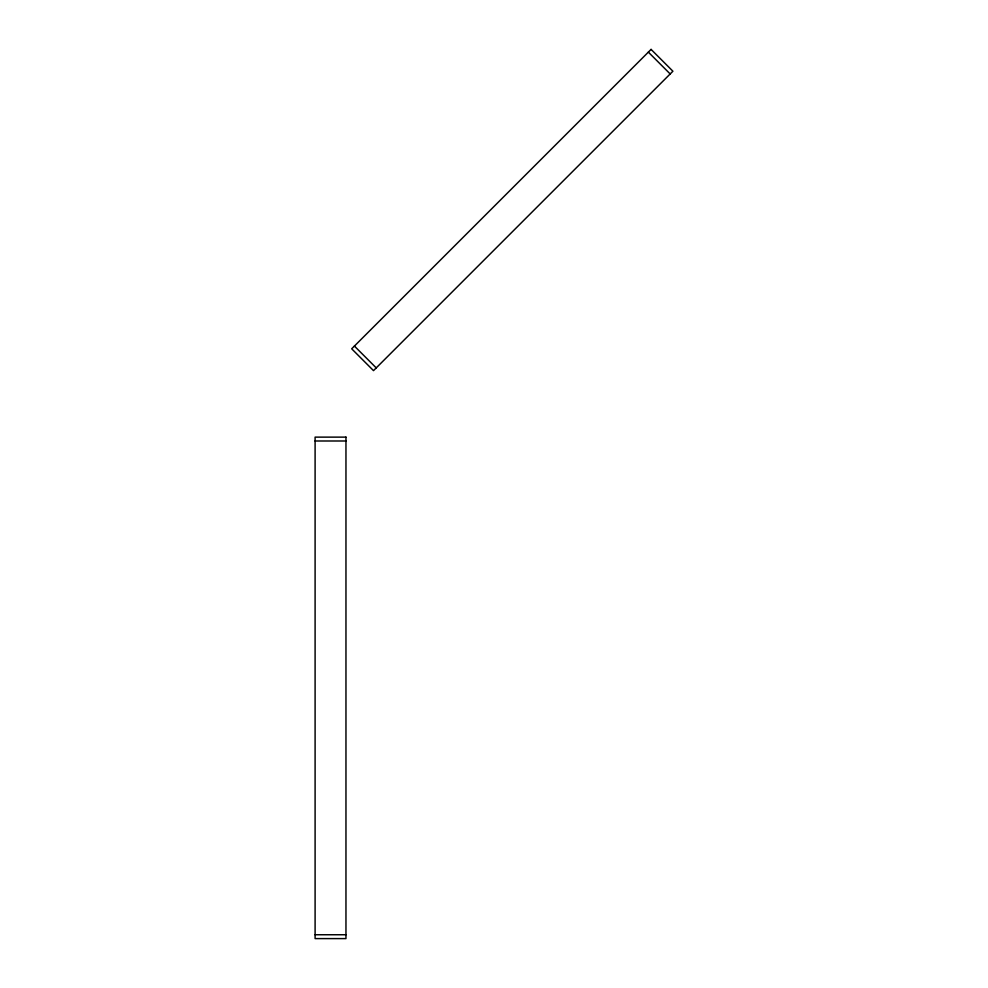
<?xml version="1.0" encoding="UTF-8"?>
<svg xmlns="http://www.w3.org/2000/svg" width="988" height="988" viewBox="0 0 988 988"><rect width="100%" height="100%" fill="white"/><g stroke="black" fill="none" stroke-linecap="round" stroke-linejoin="round"><path stroke-width="1.48" d="M315.098 440.994L345.961 440.994M315.098 934.747L345.961 934.747M648.35 52.129L670.173 73.952M354.408 346.072L376.23 367.894M651.08 49.4L351.691 348.801L373.501 370.624L672.902 71.222L651.08 49.4M345.961 437.128L315.098 437.128L315.098 938.6L345.961 938.6L345.961 437.128"/></g></svg>
